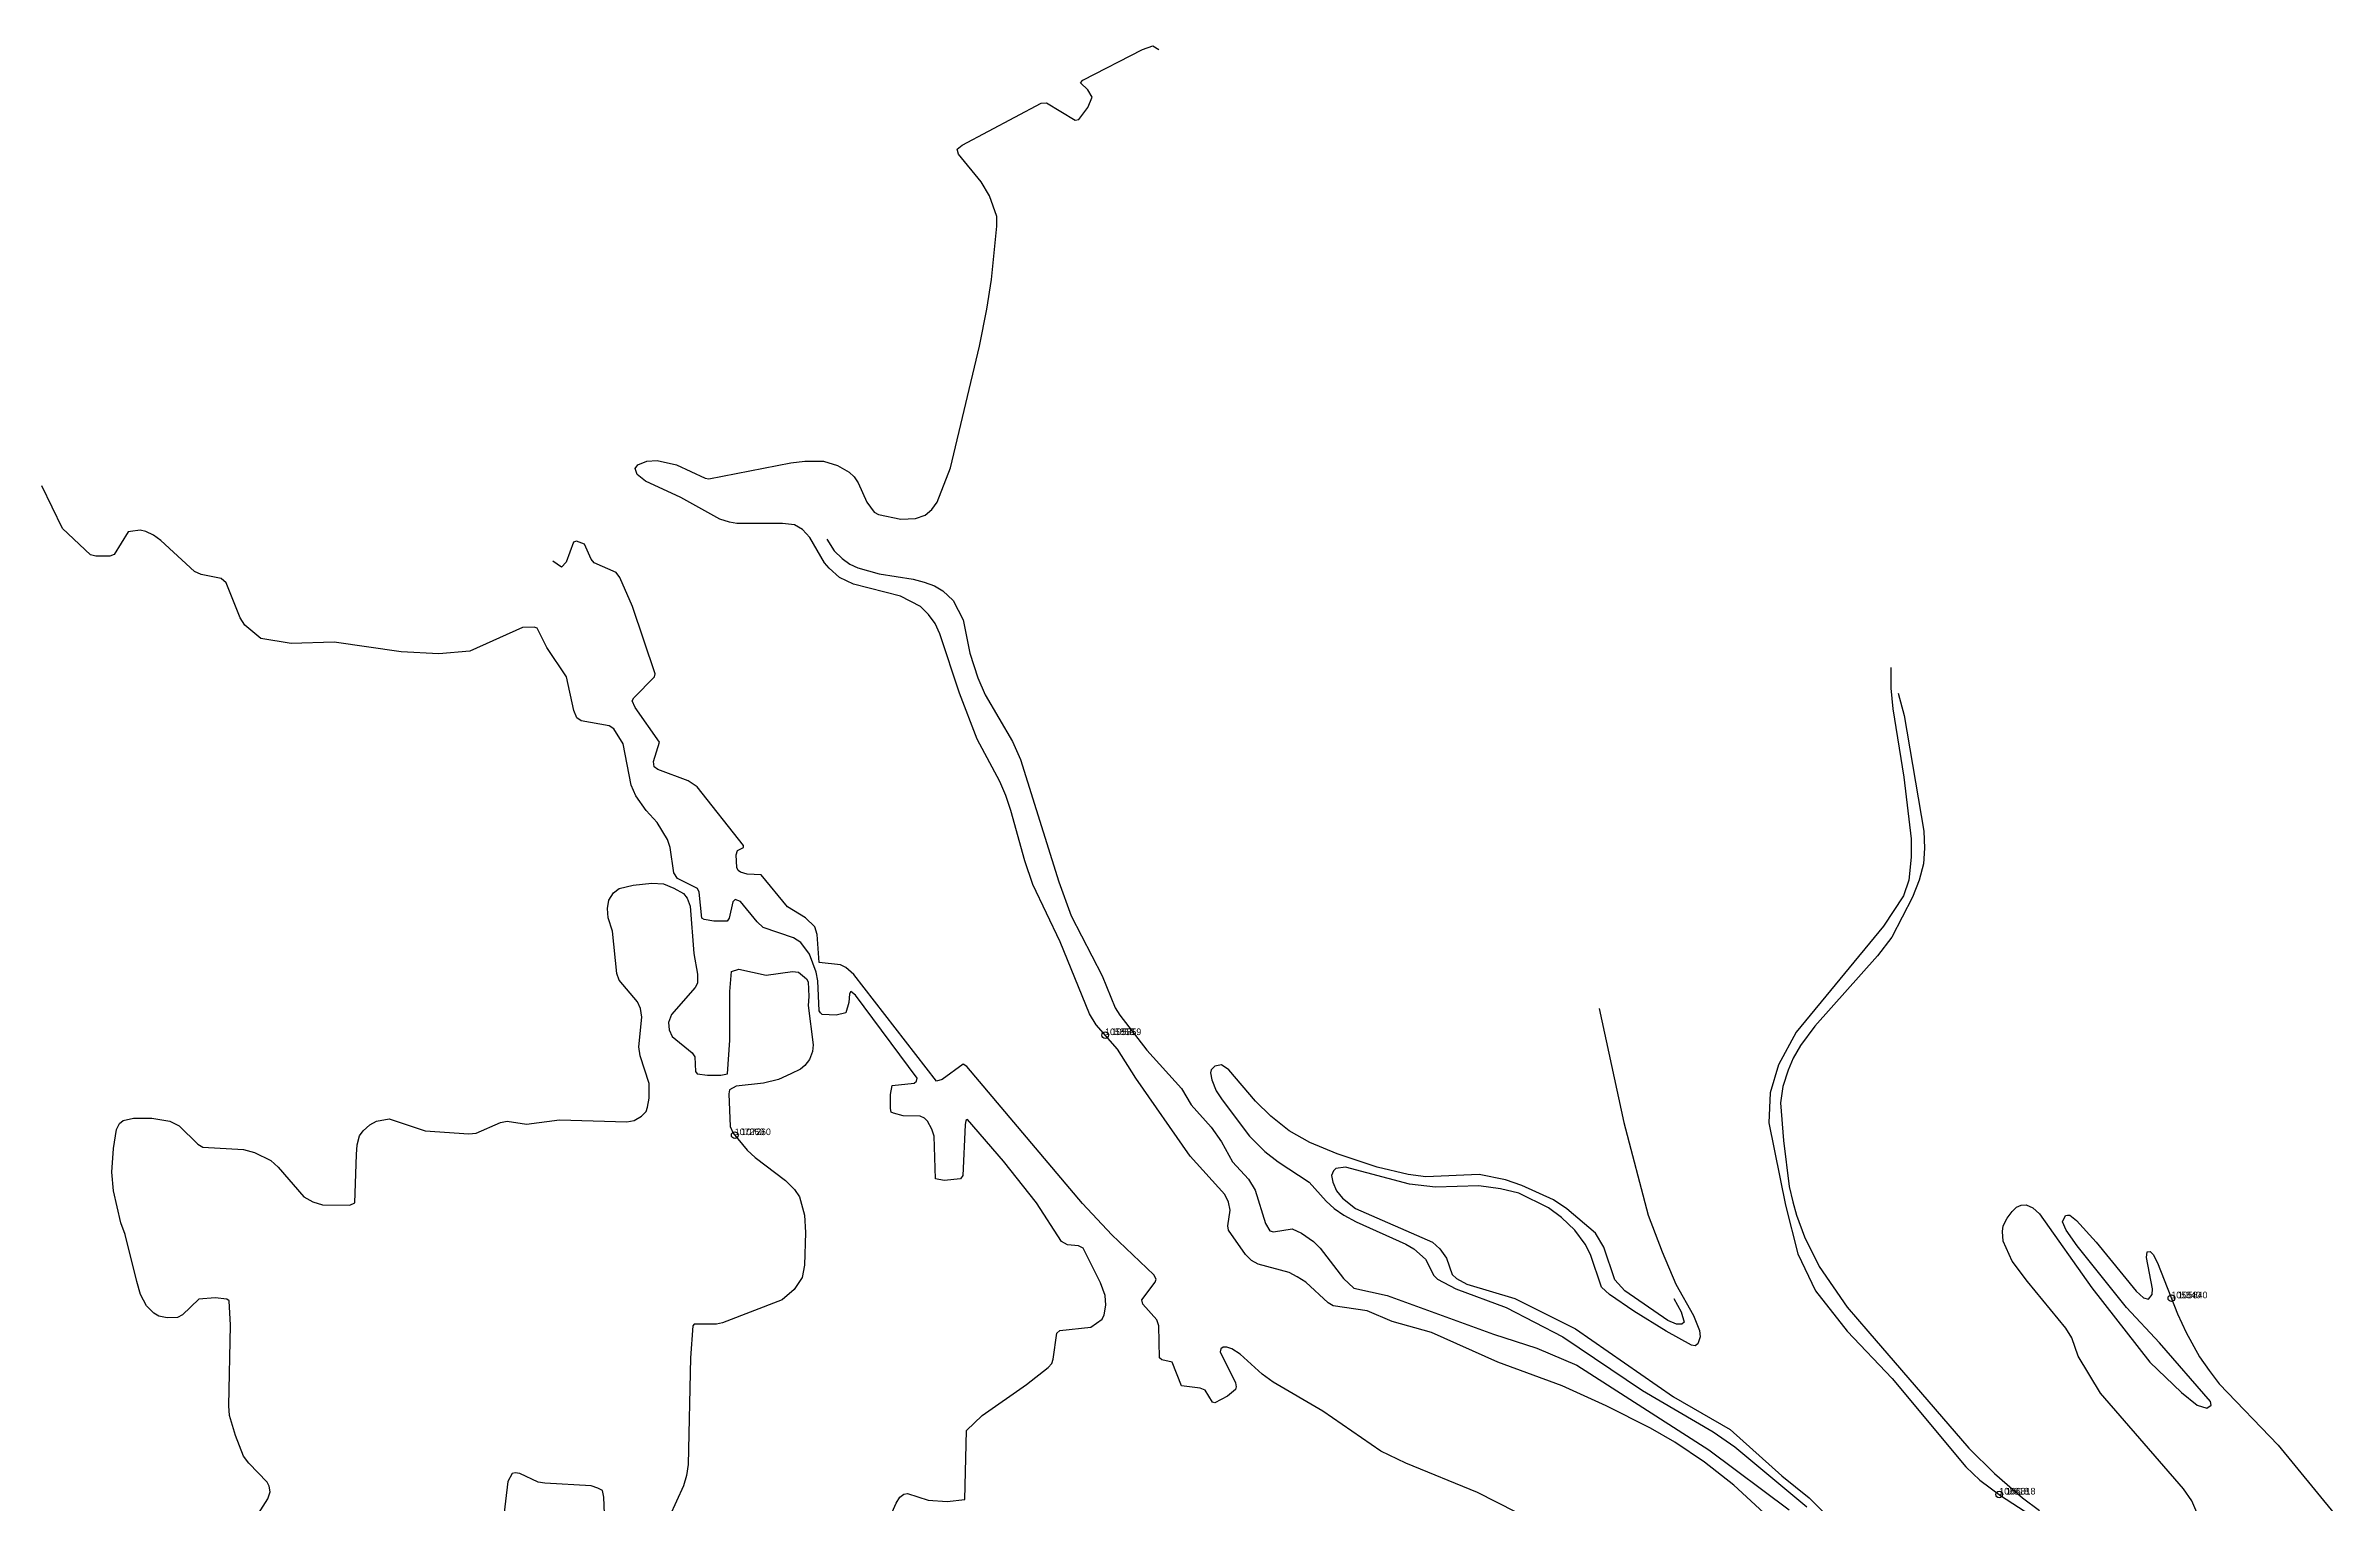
# Model space of a CAD drawing. Extents: x 480524 to 485987, y 4969078 to 4973944.
# Drawn here: x 482774 to 484663, y 4972740 to 4973944 of the extents above; entities that cross this region are included whole.
import ezdxf

# ---------------------------------------------------------------- set-up
doc = ezdxf.new("R2010")
doc.units = 0
doc.layers.get('0').update_dxf_attribs({"linetype": 'CONTINUOUS'})
for name, color, linetype in [('Contours_shp', 1, 'Continuous'), ('Contours_shp_Data', 1, 'CONTINUOUS'), ('Contours_shp_Text', 1, 'CONTINUOUS')]:
    doc.layers.add(name, color=color, linetype=linetype)

# ---------------------------------------------------------------- blocks, each defined once
blk = doc.blocks.new('Contours_shp_Tag')
blk.add_circle((0, 0), 1)
blk.add_attdef('Hypsoln3_', (2, 0), '', height=2)

msp = doc.modelspace()

# ---------------------------------------------------------------- linework, layer by layer
at = {"layer": 'Contours_shp'}
for points in [[(484206.1875, 4972719.5), (484167.28125, 4972755.5), (484142.9375, 4972774.5), (484118.59375, 4972791), (484098.5, 4972802.5), (484061.96875, 4972821), (484025.4375, 4972837.5), (483972.4375, 4972857), (483917.625, 4972881.5), (483885.34375, 4972890.5), (483864.625, 4972899.5), (483836.59375, 4972903.5), (483832.34375, 4972906), (483814.09375, 4972923), (483806.78125, 4972927.5), (483800.09375, 4972931), (483774.5, 4972938), (483769.03125, 4972941), (483764.15625, 4972946), (483750.1875, 4972966), (483749.5625, 4972969.5), (483751.4375, 4972982.5), (483750.25, 4972989), (483747.1875, 4972995.5), (483718.625, 4973027), (483673.65625, 4973091.5), (483658.46875, 4973115.5), (483640.84375, 4973135.5), (483635.375, 4973144.5), (483611.125, 4973204), (483588.6875, 4973251.5), (483582.03125, 4973271), (483570.53125, 4973312.5), (483566.3125, 4973325), (483561.4375, 4973336.5), (483542.625, 4973371.5), (483528.09375, 4973409.5), (483511.75, 4973458.5), (483508.09375, 4973467), (483502.625, 4973474.5), (483495.9375, 4973481), (483479.5, 4973489.5), (483440.53125, 4973499.5), (483428.9375, 4973505), (483420.4375, 4973512.5), (483416.78125, 4973517), (483404.625, 4973538), (483398.5625, 4973544.5), (483391.84375, 4973548.5), (483382.09375, 4973549.5), (483344.3125, 4973549.5), (483338.21875, 4973550.5), (483330.3125, 4973553), (483298.03125, 4973571), (483268.8125, 4973584.5), (483262.09375, 4973590), (483260.28125, 4973595), (483262.75, 4973598), (483270.0625, 4973601), (483278.59375, 4973601.5), (483294.4375, 4973598), (483318.1875, 4973587), (483321.21875, 4973586.5), (483388.9375, 4973599.5), (483400.53125, 4973601), (483415.75, 4973601), (483427.3125, 4973597.5), (483437.0625, 4973592), (483441.3125, 4973588), (483444.375, 4973583), (483451.65625, 4973567), (483457.71875, 4973559), (483461.375, 4973557), (483479.65625, 4973553), (483491.84375, 4973553.5), (483499.78125, 4973556.5), (483505.28125, 4973561), (483509.5625, 4973567), (483520.59375, 4973595.5), (483544.59375, 4973696), (483550.78125, 4973726.5), (483554.46875, 4973751), (483558.84375, 4973795), (483558.875, 4973803), (483552.8125, 4973820), (483546.125, 4973831.5), (483527.28125, 4973854.5), (483526.0625, 4973858.5), (483530.34375, 4973862), (483595.65625, 4973896.5), (483599.9375, 4973897), (483623.65625, 4973882.5), (483626.71875, 4973883), (483634.0625, 4973893), (483637.75, 4973901.5), (483634.09375, 4973907.5), (483628, 4973913.5), (483629.84375, 4973915.5), (483679.28125, 4973941), (483687.8125, 4973944), (483692.6875, 4973941)], [(483461.84375, 4972709), (483475.9375, 4972740.5), (483479, 4972745.5), (483482.0625, 4972748), (483485.09375, 4972748.5), (483502.15625, 4972743), (483518.03125, 4972742), (483532.65625, 4972743.5), (483534, 4972800.5), (483546.8125, 4972813), (483583.46875, 4972838.5), (483601.1875, 4972852.5), (483604.21875, 4972856), (483605.46875, 4972859.5), (483608.5625, 4972881), (483611, 4972883), (483636.59375, 4972886), (483645.78125, 4972892.5), (483647.59375, 4972896), (483648.84375, 4972904), (483648.25, 4972912), (483644.625, 4972922.5), (483630.0625, 4972951), (483626.40625, 4972953), (483617.25, 4972954), (483612.375, 4972956.5), (483591.75, 4972988.5), (483564.375, 4973023), (483534.59375, 4973057.5), (483533.375, 4973056.5), (483532.75, 4973053), (483530.8125, 4973011), (483529, 4973008.5), (483515.5625, 4973007), (483508.28125, 4973008.5), (483507.125, 4973043.5), (483505.3125, 4973049.5), (483501.65625, 4973056), (483499.25, 4973058.5), (483495.5625, 4973060), (483481.5625, 4973060.5), (483473.625, 4973062.5), (483471.8125, 4973063.5), (483471.21875, 4973066.5), (483471.25, 4973078), (483472.46875, 4973085.5), (483490.78125, 4973087.5), (483492.59375, 4973089), (483493.21875, 4973091.5), (483442.15625, 4973160), (483438.53125, 4973163), (483437.3125, 4973161), (483436.65625, 4973154), (483434.21875, 4973145.5), (483426.28125, 4973143.5), (483414.6875, 4973144), (483413.5, 4973145.5), (483412.28125, 4973147), (483411.09375, 4973172), (483409.90625, 4973179), (483404.4375, 4973194), (483397.15625, 4973203.5), (483391.0625, 4973207.5), (483366.09375, 4973216), (483361.21875, 4973220.5), (483347.25, 4973237.5), (483343, 4973239), (483341.15625, 4973237), (483338.0625, 4973223.5), (483336.25, 4973221), (483325.28125, 4973221), (483317.34375, 4973222.5), (483315.53125, 4973223.5), (483313.125, 4973245), (483311.90625, 4973248), (483295.46875, 4973256.5), (483292.4375, 4973261), (483289.4375, 4973282), (483287.03125, 4973288.5), (483278.53125, 4973302.5), (483269.40625, 4973312.5), (483260.875, 4973324.5), (483257.25, 4973333.5), (483250.625, 4973367.5), (483242.71875, 4973380), (483239.0625, 4973382.5), (483215.90625, 4973386.5), (483212.28125, 4973389), (483209.84375, 4973395), (483203.8125, 4973423), (483187.40625, 4973447), (483179.53125, 4973463), (483177.09375, 4973464), (483167.3125, 4973463.5), (483124, 4973444), (483098.40625, 4973442), (483067.3125, 4973443.5), (483011.84375, 4973451.5), (482976.5, 4973450.5), (482951.5, 4973454.5), (482938.125, 4973465.5), (482934.46875, 4973471.5), (482922.96875, 4973500.5), (482918.71875, 4973504), (482902.25, 4973507.5), (482896.78125, 4973510), (482868.78125, 4973535.5), (482862.71875, 4973540), (482856.625, 4973543), (482851.75, 4973544), (482843.8125, 4973543), (482842, 4973542.5), (482830.34375, 4973524), (482826.6875, 4973522.5), (482815.125, 4973522.5), (482810.84375, 4973523.5), (482787.75, 4973545.5), (482770.75, 4973580.5)], [(484003.8125, 4972725), (483955.71875, 4972749.5), (483896.65625, 4972773.5), (483875.9375, 4972783.5), (483827.875, 4972816.5), (483787.0625, 4972840.5), (483777.9375, 4972847), (483759.6875, 4972863.5), (483753, 4972868), (483748.75, 4972869.5), (483745.6875, 4972869.5), (483743.84375, 4972868), (483743.25, 4972865.5), (483756, 4972840), (483756.59375, 4972836.5), (483755.96875, 4972834.5), (483749.25, 4972829), (483738.875, 4972823.5), (483737.0625, 4972824), (483730.96875, 4972834), (483726.71875, 4972835.5), (483711.46875, 4972837.5), (483703.59375, 4972857), (483695.0625, 4972859), (483693.25, 4972860.5), (483692.6875, 4972887), (483690.875, 4972892), (483679.3125, 4972905), (483678.71875, 4972908.5), (483689.71875, 4972923), (483690.34375, 4972925.5), (483688.53125, 4972929), (483653.84375, 4972962), (483629.53125, 4972988), (483534.0625, 4973101), (483531.03125, 4973103), (483513.9375, 4973090.5), (483509.0625, 4973089), (483441, 4973177), (483434.3125, 4973183), (483430.03125, 4973185), (483412.34375, 4973187), (483410.59375, 4973210), (483408.78125, 4973216.5), (483400.875, 4973224), (483386.25, 4973233), (483364.375, 4973259.5), (483352.78125, 4973260), (483347.3125, 4973261.5), (483345.46875, 4973263), (483344.28125, 4973265.5), (483343.6875, 4973276), (483344.90625, 4973279.5), (483349.78125, 4973282), (483349.8125, 4973283.5), (483311.5, 4973332), (483304.1875, 4973337), (483279.21875, 4973346.5), (483276.1875, 4973348.5), (483275.59375, 4973353), (483280.5, 4973369), (483260.4375, 4973397.5), (483258.03125, 4973403), (483259.25, 4973405.5), (483276.34375, 4973423), (483276.96875, 4973425.5), (483258.1875, 4973481), (483247.875, 4973505), (483244.84375, 4973509), (483226.59375, 4973517), (483224.15625, 4973520), (483218.6875, 4973532.5), (483212, 4973535), (483209.5625, 4973534), (483203.40625, 4973517.5), (483199.75, 4973513.5), (483192.4375, 4973518.5)], [(483418.65625, 4973536.5), (483424.71875, 4973527), (483431.40625, 4973520.5), (483437.5, 4973516), (483444.1875, 4973513), (483461.875, 4973508), (483489.90625, 4973503.5), (483499.03125, 4973501), (483507.5625, 4973498), (483514.28125, 4973494), (483522.78125, 4973486), (483531.28125, 4973470), (483536.6875, 4973442.5), (483543.34375, 4973422), (483549.40625, 4973408), (483571.875, 4973369.5), (483578.5625, 4973354.5), (483610.03125, 4973253.5), (483620.3125, 4973225.5), (483645.8125, 4973176), (483656.71875, 4973149.5), (483660.375, 4973143.5), (483682.84375, 4973114.5), (483711.4375, 4973083), (483719.3125, 4973069.5), (483735.75, 4973051), (483744.25, 4973039), (483753.34375, 4973022.5), (483766.75, 4973008), (483772.1875, 4972999), (483780.65625, 4972971.5), (483784.3125, 4972965.5), (483787.34375, 4972964.5), (483802.59375, 4972967), (483810.53125, 4972963.5), (483820.25, 4972956.5), (483825.75, 4972951), (483845.1875, 4972926), (483853.6875, 4972918), (483881.125, 4972912), (483968.8125, 4972880), (484004.78125, 4972868.5), (484037.65625, 4972854.5), (484146.59375, 4972784.5), (484212.9375, 4972735)], [(484296.84375, 4973430.5), (484296.8125, 4973413.5), (484298.59375, 4973396.5), (484307.59375, 4973340), (484313.59375, 4973289), (484313.5625, 4973274), (484311.6875, 4973255), (484307.375, 4973242), (484290.875, 4973217), (484218.71875, 4973129.5), (484204.03125, 4973102.5), (484197.28125, 4973079.5), (484196, 4973054.5), (484209.875, 4972986.5), (484220.125, 4972946.5), (484234.6875, 4972916), (484260.84375, 4972882.5), (484297.9375, 4972843.5), (484358.71875, 4972770.5), (484370.28125, 4972759.5), (484387.3125, 4972747), (484417.15625, 4972727.5)], [(484302.90625, 4973409.5), (484307.71875, 4973391), (484323.96875, 4973295.5), (484324.5625, 4973281.5), (484323.90625, 4973268.5), (484320.21875, 4973255), (484314.6875, 4973241), (484297.5625, 4973208), (484285.9375, 4973192.5), (484234, 4973134.5), (484222.375, 4973118.5), (484216.25, 4973108), (484211.96875, 4973098), (484207.65625, 4973084.5), (484205.8125, 4973071), (484208.15625, 4973040), (484212.9375, 4973002), (484215.96875, 4972989.5), (484219, 4972978.5), (484225.65625, 4972960.5), (484237.8125, 4972936), (484260.875, 4972902.5), (484277.90625, 4972882.5), (484361.1875, 4972786), (484382.5, 4972765), (484405.59375, 4972745), (484419.59375, 4972734.5)], [(482849.09375, 4972923.5), (482839.4375, 4972962.5), (482835.78125, 4972972), (482829.75, 4972998.5), (482828.5625, 4973014), (482829.84375, 4973033.5), (482832.3125, 4973049), (482834.75, 4973054), (482837.8125, 4973056.5), (482846.34375, 4973058.5), (482861.59375, 4973058.5), (482876.21875, 4973056), (482884.125, 4973052), (482899.34375, 4973037), (482903.59375, 4973034.5), (482937.125, 4973032.5), (482946.25, 4973030), (482959.65625, 4973023.5), (482965.75, 4973018), (482987.03125, 4972993.5), (482994.3125, 4972989.5), (483002.25, 4972987), (483024.8125, 4972986.5), (483029.0625, 4972988.5), (483030.375, 4973028.5), (483031, 4973036.5), (483032.84375, 4973044), (483035.90625, 4973048), (483041.40625, 4973053), (483046.90625, 4973056), (483057.28125, 4973058), (483087.125, 4973048), (483123.0625, 4973045.5), (483129.1875, 4973046), (483149.3125, 4973055), (483154.8125, 4973056), (483170.65625, 4973053.5), (483198.09375, 4973057), (483253.5625, 4973055.5), (483259.65625, 4973056.5), (483265.75, 4973060), (483269.4375, 4973064), (483270.65625, 4973067.5), (483271.90625, 4973075), (483271.90625, 4973087), (483264.65625, 4973110), (483263.46875, 4973117.5), (483265.9375, 4973142), (483264.75, 4973149), (483262.3125, 4973154.5), (483247.125, 4973172.5), (483245.3125, 4973178), (483241.71875, 4973213), (483238.09375, 4973224), (483237.5, 4973231.5), (483238.75, 4973238.5), (483242.40625, 4973244.5), (483247.3125, 4973248), (483258.875, 4973251), (483274.125, 4973252.5), (483283.875, 4973252), (483292.40625, 4973248.5), (483300.3125, 4973244), (483303.375, 4973240), (483305.78125, 4973233.5), (483308.75, 4973194.5), (483311.75, 4973177.5), (483311.75, 4973170), (483309.90625, 4973166.5), (483290.34375, 4973144), (483287.875, 4973137.5), (483288.5, 4973131.5), (483290.90625, 4973126), (483307.34375, 4973112.5), (483309.78125, 4973109), (483310.34375, 4973097), (483311.5625, 4973095), (483320.09375, 4973094), (483331.0625, 4973094), (483336.5625, 4973095), (483338.4375, 4973123), (483338.5625, 4973163), (483339.8125, 4973179.5), (483345.90625, 4973181.5), (483368.4375, 4973176.5), (483390.40625, 4973179.5), (483395.28125, 4973179), (483401.96875, 4973173.5), (483403.1875, 4973171), (483403.75, 4973159), (483403.125, 4973151.5), (483407.3125, 4973119), (483406.71875, 4973113.5), (483404.25, 4973107), (483400.5625, 4973102), (483396.90625, 4973099), (483388.96875, 4973095), (483378.59375, 4973090.5), (483366.40625, 4973087.5), (483343.84375, 4973085), (483338.34375, 4973082), (483337.75, 4973078.5), (483338.90625, 4973051.5), (483341.3125, 4973046), (483352.875, 4973032), (483359.5625, 4973026), (483384.5, 4973007), (483391.8125, 4972999.5), (483396.0625, 4972993.5), (483400.3125, 4972978.5), (483400.875, 4972964), (483400.1875, 4972937), (483398.34375, 4972927), (483391.625, 4972917), (483381.84375, 4972908.5), (483332.4375, 4972889.5), (483327.5625, 4972888.5), (483309.25, 4972888.5), (483308.03125, 4972887), (483306.15625, 4972860.5), (483304.125, 4972772.5), (483302.875, 4972763.5), (483300.40625, 4972755), (483288.78125, 4972729.5)], [(484056, 4973149), (484076.53125, 4973055), (484096.46875, 4972978.5), (484107.96875, 4972948), (484119.5, 4972921.5), (484134.0625, 4972895.5), (484138.90625, 4972883), (484139.5, 4972878), (484137.65625, 4972872), (484135.21875, 4972870.5), (484132.1875, 4972871), (484111.46875, 4972882.5), (484084.6875, 4972899), (484064.59375, 4972913), (484057.90625, 4972919), (484048.84375, 4972946), (484044.59375, 4972954.5), (484036.09375, 4972966), (484025.125, 4972976.5), (484014.1875, 4972984.5), (483989.8125, 4972996.5), (483974.59375, 4973000), (483956.90625, 4973002.5), (483920.9375, 4973001.5), (483899.625, 4973004), (483846.625, 4973018), (483838.6875, 4973017), (483836.84375, 4973015), (483835.03125, 4973011), (483836.21875, 4973005.5), (483839.25, 4972998.5), (483844.125, 4972992.5), (483855.0625, 4972984), (483918.40625, 4972956), (483924.5, 4972950.5), (483929.96875, 4972943), (483934.8125, 4972929.5), (483938.46875, 4972926), (483946.96875, 4972921.5), (483986.5625, 4972909.5), (484036.5, 4972884.5), (484117.46875, 4972828.5), (484164.3125, 4972801.5), (484206.90625, 4972763), (484229.4375, 4972745), (484253.75, 4972721)], [(484117.625, 4972909.5), (484123.71875, 4972898.5), (484126.125, 4972890), (484124.3125, 4972888.5), (484120.03125, 4972888.5), (484112.71875, 4972891.5), (484077.40625, 4972916), (484068.90625, 4972925), (484059.8125, 4972952), (484053.15625, 4972963.5), (484029.40625, 4972983.5), (484018.46875, 4972991), (483992.28125, 4973003), (483978.875, 4973007.5), (483956.9375, 4973012), (483913.0625, 4973010), (483898.40625, 4973012), (483872.8125, 4973018), (483839.9375, 4973029), (483817.40625, 4973038.5), (483800.34375, 4973048), (483785.15625, 4973060), (483772.375, 4973072.5), (483750.5, 4973098.5), (483744.40625, 4973102.5), (483738.90625, 4973101.5), (483735.84375, 4973098.5), (483735.25, 4973096), (483736.4375, 4973090), (483740.0625, 4973081), (483744.9375, 4973073.5), (483767.4375, 4973043.5), (483780.1875, 4973031), (483791.15625, 4973022.5), (483816.71875, 4973005.5), (483830.71875, 4972990), (483837.40625, 4972984), (483845.3125, 4972978.5), (483855.65625, 4972973), (483896.46875, 4972954.5), (483903.15625, 4972950.5), (483912.875, 4972942), (483919.5625, 4972928.5), (483922.59375, 4972925.5), (483937.8125, 4972917.5), (483979.25, 4972902), (484026.125, 4972878), (484091.84375, 4972833.5), (484150.3125, 4972799.5), (484167.96875, 4972787), (484227.5625, 4972737.5)], [(484556.09375, 4972717.5), (484545.1875, 4972742.5), (484538.53125, 4972752.5), (484469.8125, 4972831.5), (484451.59375, 4972862), (484446.125, 4972877), (484441.28125, 4972885), (484409.65625, 4972923.5), (484396.90625, 4972940.5), (484389.625, 4972957), (484389.03125, 4972965), (484389.65625, 4972969.5), (484392.71875, 4972976), (484397, 4972981.5), (484400.65625, 4972985), (484404.3125, 4972986.5), (484408.59375, 4972987), (484414.0625, 4972984.5), (484419.5625, 4972979.5), (484462.6875, 4972918.5), (484510.71875, 4972857), (484536.875, 4972832), (484549.65625, 4972821.5), (484557.5625, 4972819), (484561.21875, 4972821.5), (484560.625, 4972824.5), (484518.6875, 4972873), (484491.3125, 4972902), (484450.5625, 4972953), (484441.46875, 4972966), (484438.4375, 4972973), (484440.875, 4972978), (484442.71875, 4972978.5), (484444.5625, 4972978.5), (484450.03125, 4972974), (484466.4375, 4972956), (484499.28125, 4972915.5), (484505.34375, 4972910), (484509.59375, 4972909), (484512.65625, 4972913), (484512.6875, 4972917.5), (484507.875, 4972943.5), (484508.5, 4972948), (484510.9375, 4972948.5), (484513.34375, 4972946), (484517, 4972939), (484533.34375, 4972897), (484540.625, 4972881.5), (484551.5625, 4972861.5), (484559.46875, 4972850), (484567.96875, 4972839), (484616.625, 4972788.5), (484662.8125, 4972732)], [(482943.71875, 4972723), (482957.1875, 4972744), (482959.03125, 4972750), (482958.4375, 4972754.5), (482956.59375, 4972758), (482941.40625, 4972773.5), (482937.15625, 4972779.5), (482930.46875, 4972796.5), (482925.65625, 4972813), (482925.0625, 4972821), (482926.4375, 4972887.5), (482925.25, 4972907.5), (482923.4375, 4972909), (482913.6875, 4972910), (482900.25, 4972909), (482886.8125, 4972896), (482882.5625, 4972894), (482874.03125, 4972893.5), (482867.3125, 4972895), (482863.0625, 4972897.5), (482856.96875, 4972903.5), (482852.09375, 4972913), (482849.09375, 4972923.5)], [(483235.71875, 4972718), (483234.5625, 4972745.5), (483233.34375, 4972751), (483229.6875, 4972753), (483224.21875, 4972755), (483185.8125, 4972757), (483180.3125, 4972758), (483165.09375, 4972765), (483161.4375, 4972765.5), (483159, 4972765), (483155.34375, 4972758.5), (483151.59375, 4972726)]]:
    msp.add_lwpolyline(points, dxfattribs=at)

# ---------------------------------------------------------------- block references
at = {"layer": 'Contours_shp_Data'}
ref = msp.add_blockref('Contours_shp_Tag', (483648.277554, 4973127.064477), dxfattribs=dict(at, xscale=2.7315, yscale=2.7315, zscale=2.7315))
ref.add_attrib('Hypsoln3_', '105859', (483653.740554, 4973127.064477), dxfattribs={"height": 5.463})
ref = msp.add_blockref('Contours_shp_Tag', (483342.577475, 4973044.468355), dxfattribs=dict(at, xscale=2.7315, yscale=2.7315, zscale=2.7315))
ref.add_attrib('Hypsoln3_', '107260', (483348.040475, 4973044.468355), dxfattribs={"height": 5.463})
ref = msp.add_blockref('Contours_shp_Tag', (484528.375329, 4972909.767797), dxfattribs=dict(at, xscale=2.7315, yscale=2.7315, zscale=2.7315))
ref.add_attrib('Hypsoln3_', '105840', (484533.838329, 4972909.767797), dxfattribs={"height": 5.463})
ref = msp.add_blockref('Contours_shp_Tag', (484386.341245, 4972747.712848), dxfattribs=dict(at, xscale=2.7315, yscale=2.7315, zscale=2.7315))
ref.add_attrib('Hypsoln3_', '106818', (484391.804245, 4972747.712848), dxfattribs={"height": 5.463})

# ---------------------------------------------------------------- texts
at = {"layer": 'Contours_shp_Text'}
for s, p in [('105859', (483648.277554, 4973127.064477)), ('107260', (483342.577475, 4973044.468355)), ('105840', (484528.375329, 4972909.767797)), ('106818', (484386.341245, 4972747.712848))]:
    msp.add_text(s, height=5.463, dxfattribs=at).set_placement(p)

doc.saveas('drawing.dxf')
